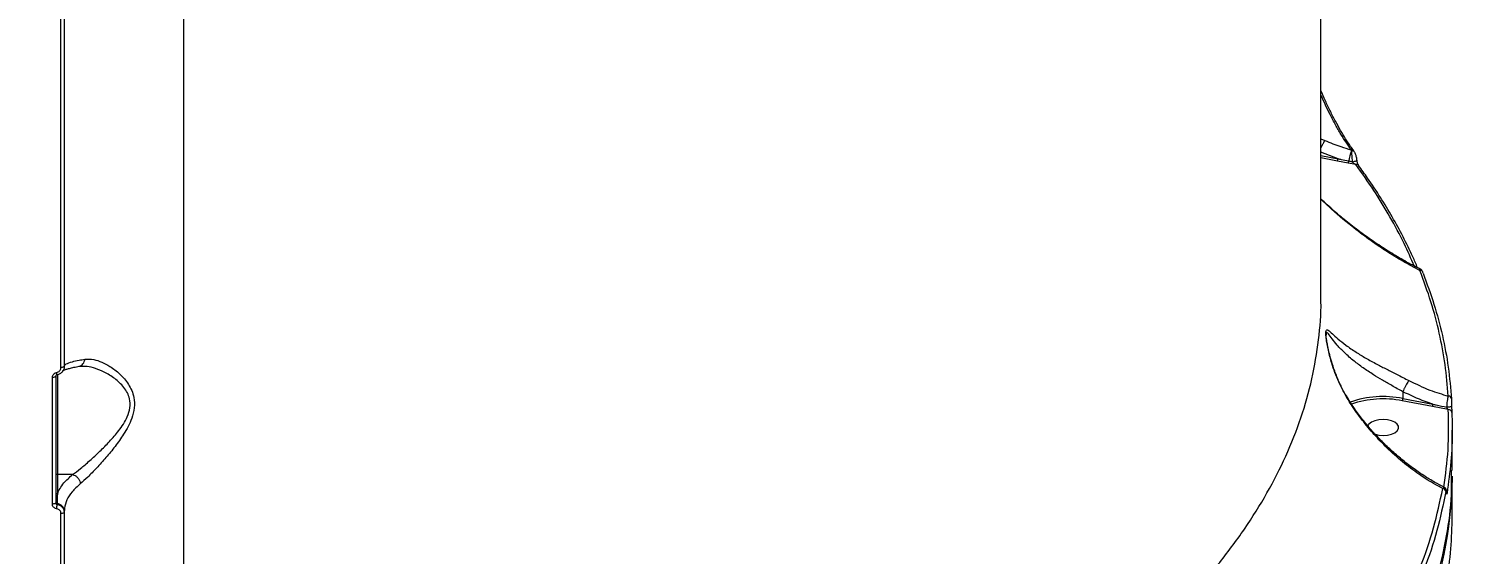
# Model space of a CAD drawing. Header units: millimetres. Extents: x -6104 to 7803, y -6013 to 4803.
# Drawn here: x 481.2 to 900.9, y -823.5 to -671.5 of the extents above; entities that cross this region are included whole.
import ezdxf

# ---------------------------------------------------------------- set-up
doc = ezdxf.new("R2010")
doc.units = ezdxf.units.MM
for name, color, linetype in [('DIKOM_ОБЪЕКТ', 7, 'Continuous'), ('DIKOM_РАЗМЕР_ЗОНА', 7, 'Continuous'), ('DIKOM_РАЗМЕР_ОБЪЕКТА', 7, 'Continuous')]:
    doc.layers.add(name, color=color, linetype=linetype)
doc.styles.add('style1', font='arial.ttf', dxfattribs={"width": 0.8})
doc.dimstyles.new('1-50', dxfattribs={"dimtxt": 300, "dimasz": 200, "dimexe": 100, "dimexo": 0, "dimgap": 100, "dimtad": 1, "dimtxsty": 'style1', "dimcen": 200, "dimclrd": 7, "dimclre": 7, "dimclrt": 7, "dimadec": 1, "dimazin": 2, "dimtfac": 1, "dimtmove": 0, "dimatfit": 2, "dimfxl": 0, "dimlwd": 25, "dimlwe": 18, "dimarcsym": 0})

# ---------------------------------------------------------------- blocks, each defined once
blk = doc.blocks.new('*D10')
at = {"layer": 'Defpoints', "color": 0, "transparency": 16777216}
for p in [(-4094.65, -224.49), (3111.63, -1726.03), (3111.63, -4948.58)]:
    blk.add_point(p, dxfattribs=at)
at = {"layer": 'DIKOM_РАЗМЕР_ОБЪЕКТА', "color": 7, "lineweight": 18, "transparency": 16777216}
for p, q in [((-4094.65, -224.49), (-4094.65, -5048.58)), ((3111.63, -1726.03), (3111.63, -5048.58))]:
    blk.add_line(p, q, dxfattribs=at)
at = {"layer": 'DIKOM_РАЗМЕР_ОБЪЕКТА', "color": 7, "lineweight": 25, "transparency": 16777216}
blk.add_line((-3894.65, -4948.58), (2911.63, -4948.58), dxfattribs=at)
at = {"layer": 'DIKOM_РАЗМЕР_ОБЪЕКТА', "color": 7, "transparency": 16777216}
for points in [[(-3894.65, -4915.24), (-3894.65, -4981.91), (-4094.65, -4948.58)], [(2911.63, -4915.24), (2911.63, -4981.91), (3111.63, -4948.58)]]:
    blk.add_solid(points, dxfattribs=at)
at = {"layer": 'DIKOM_РАЗМЕР_ОБЪЕКТА', "color": 7, "transparency": 16777216, "insert": (-134.24, -4695.4), "char_height": 300, "attachment_point": 5, "style": 'style1'}
blk.add_mtext('7200', dxfattribs=at)
blk = doc.blocks.new('*D12')
at = {"layer": 'Defpoints', "color": 0, "transparency": 16777216}
for p in [(-6103.62, -69.94), (4675.35, -1132.87), (4675.35, -5913.06)]:
    blk.add_point(p, dxfattribs=at)
at = {"layer": 'DIKOM_РАЗМЕР_ЗОНА', "color": 7, "lineweight": 18, "transparency": 16777216}
for p, q in [((-6103.62, -69.94), (-6103.62, -6013.06)), ((4675.35, -1132.87), (4675.35, -6013.06))]:
    blk.add_line(p, q, dxfattribs=at)
at = {"layer": 'DIKOM_РАЗМЕР_ЗОНА', "color": 7, "lineweight": 25, "transparency": 16777216}
blk.add_line((-5903.62, -5913.06), (4475.35, -5913.06), dxfattribs=at)
at = {"layer": 'DIKOM_РАЗМЕР_ЗОНА', "color": 7, "transparency": 16777216}
for points in [[(-5903.62, -5879.73), (-5903.62, -5946.4), (-6103.62, -5913.06)], [(4475.35, -5879.73), (4475.35, -5946.4), (4675.35, -5913.06)]]:
    blk.add_solid(points, dxfattribs=at)
at = {"layer": 'DIKOM_РАЗМЕР_ЗОНА', "color": 7, "transparency": 16777216, "insert": (271.51, -5659.89), "char_height": 300, "attachment_point": 5, "style": 'style1'}
blk.add_mtext('10800', dxfattribs=at)

msp = doc.modelspace()

# ---------------------------------------------------------------- linework, layer by layer
at = {"layer": 'DIKOM_ОБЪЕКТ', "color": 7, "linetype": 'Continuous', "lineweight": 15}
for p, q in [((855.419, -749.317), (855.419, -451.276)), ((525.922, -459.03), (525.922, -937.688)), ((490.46, -769.484), (490.46, -662.893)), ((491.419, -662.67), (491.419, -769.174)), ((855.419, -703.269), (856.552, -703.748)), ((860.353, -709.025), (855.419, -707.154)), ((855.419, -708.071), (860.353, -709.025)), ((860.177, -709.695), (855.419, -708.775)), ((864.284, -706.869), (864.197, -706.445)), ((863.276, -710.284), (860.177, -709.695)), ((865.532, -710.711), (863.276, -710.284)), ((865.846, -709.446), (865.846, -709.454)), ((488.919, -772.058), (488.919, -808.694)), ((489.419, -771.517), (489.419, -800.514)), ((487.954, -809.038), (487.954, -772.371)), ((887.68, -780.81), (878.951, -779.122)), ((879.127, -776.5), (879.127, -776.496)), ((879.127, -776.5), (879.127, -778.452)), ((879.127, -778.452), (887.856, -780.14)), ((892.302, -781.685), (887.68, -780.81)), ((893.419, -799.283), (893.419, -787.643)), ((489.419, -800.514), (489.419, -806.146)), ((493.824, -800.514), (489.419, -800.514)), ((893.419, -812.57), (893.419, -800.998)), ((489.336, -808.926), (489.336, -809.175)), ((490.46, -913.25), (490.46, -811.786)), ((491.419, -811.162), (491.419, -811.441)), ((491.419, -811.441), (491.419, -912.82))]:
    msp.add_line(p, q, dxfattribs=at)
at = {"layer": 'DIKOM_ОБЪЕКТ', "color": 7, "linetype": 'Continuous', "lineweight": 15, "flags": 128}
for points in [[(864.91, -706.716), (864.905, -706.71), (864.856, -706.653)], [(865.846, -709.454), (865.825, -709.539), (865.727, -709.642), (865.558, -709.735), (865.332, -709.809), (865.067, -709.86), (864.784, -709.882), (864.506, -709.873)], [(884.973, -742.178), (884.957, -742.021), (884.929, -741.925)], [(488.919, -772.058), (488.901, -772.118), (488.846, -772.175), (488.758, -772.229), (488.638, -772.276), (488.493, -772.315), (488.326, -772.344), (488.144, -772.363), (487.954, -772.371)], [(489.336, -771.597), (489.334, -771.6), (489.327, -771.576), (489.316, -771.524), (489.3, -771.446), (489.281, -771.344), (489.259, -771.221), (489.234, -771.081), (489.207, -770.928)], [(491.419, -769.174), (491.401, -769.233), (491.347, -769.29), (491.259, -769.342), (491.141, -769.389), (490.996, -769.428), (490.83, -769.457), (490.649, -769.476), (490.46, -769.484)], [(893.262, -780.603), (893.239, -780.694), (893.158, -780.781), (893.025, -780.858), (892.847, -780.921), (892.635, -780.966), (892.4, -780.991), (892.158, -780.993), (891.921, -780.973)], [(873.419, -784.537), (872.151, -784.631), (870.986, -784.905), (870.018, -785.337), (869.326, -785.892), (868.988, -786.451)], [(871.08, -788.834), (872.151, -789.078), (873.419, -789.172), (874.687, -789.078), (875.852, -788.804), (876.82, -788.372), (877.513, -787.817), (877.873, -787.184), (877.873, -786.525), (877.513, -785.892), (876.82, -785.337), (875.852, -784.905), (874.687, -784.631), (873.419, -784.537), (873.419, -784.537)], [(893.419, -800.998), (893.419, -801.256), (893.362, -804.58)], [(488.919, -808.694), (488.901, -808.76), (488.846, -808.823), (488.758, -808.882), (488.638, -808.933), (488.493, -808.976), (488.326, -809.008), (488.144, -809.029), (487.954, -809.038)], [(491.419, -811.441), (491.401, -811.507), (491.347, -811.57), (491.259, -811.629), (491.141, -811.68), (490.996, -811.723), (490.83, -811.756), (490.649, -811.778), (490.46, -811.786)]]:
    msp.add_lwpolyline(points, dxfattribs=at)
at = {"layer": 'DIKOM_ОБЪЕКТ', "color": 7, "linetype": 'Continuous', "lineweight": 15}
for centre, radius, start, end in [((859.042, -709.039), 1.311, 329.98635, 0.60892), ((871.502, -710.551), 8.103, 152.975, 173.70778), ((864.316, -707.217), 0.781, 46.25054, 98.72743), ((864.562, -707.569), 0.753, 36.20699, 111.72473), ((862.133, -709.635), 1.315, 330.4089, 358.76555), ((865.729, -711.472), 0.786, 40.30908, 104.52095), ((884.146, -742.264), 0.853, 23.4318, 94.81204), ((873.469, -807.801), 29.889, 79.08964, 108.73648), ((873.424, -806.988), 28.409, 78.78137, 108.82568), ((877.817, -778.467), 1.31, 329.97343, 0.62223), ((886.547, -780.155), 1.309, 329.95384, 0.62242), ((892.31, -778.68), 0.906, 4.16829, 91.32285), ((892.381, -782.605), 0.924, 4.64801, 94.92013), ((489.397, -800.036), 0.478, 182.9262, 272.65898), ((489.397, -805.669), 0.478, 182.9268, 272.65933), ((890.636, -805.521), 0.978, 4.6546, 87.18578), ((891.143, -805.851), 0.787, 0.51593, 27.70424), ((489.388, -808.46), 0.469, 182.32774, 263.63115), ((482.223, -809.06), 7.114, 349.03095, 359.07518), ((489.076, -811.257), 2.345, 2.33165, 83.63329), ((774.071, -800.004), 119.394, 335.70649, 356.38526), ((781.058, -812.539), 112.361, 350.33006, 359.98424)]:
    msp.add_arc(centre, radius, start, end, dxfattribs=at)
for points, knots in [([(864.87, -706.642), (864.582, -706.257), (863.823, -705.244), (862.556, -703.312), (861.088, -700.887), (859.61, -698.216), (858.141, -695.334), (856.737, -692.372), (855.843, -690.291), (855.419, -689.303)], [0, 0, 0, 0, 0.093349, 0.2458732, 0.3994997, 0.5536744, 0.7077405, 0.8611763, 1, 1, 1, 1]), ([(864.197, -706.445), (863.197, -705.017), (861.682, -702.854), (859.61, -699.233), (857.663, -695.589), (856.287, -692.531), (855.419, -690.604)], [0, 0, 0, 0, 0.3438898, 0.520977, 0.6980659, 1, 1, 1, 1]), ([(856.552, -703.748), (856.538, -703.767), (856.455, -703.875), (856.256, -704.174), (855.935, -704.751), (855.627, -705.378), (855.471, -705.761), (855.419, -705.887)], [0, 0, 0, 0, 0.0469287, 0.2629215, 0.5588496, 0.8547978, 1, 1, 1, 1]), ([(856.552, -703.748), (858.072, -704.38), (860.593, -705.429), (863.172, -706.156), (864.197, -706.445)], [0, 0, 0, 0, 0.6025859, 1, 1, 1, 1]), ([(860.353, -709.025), (860.665, -709.092), (861.695, -709.311), (862.728, -709.518), (863.448, -709.663)], [0, 0, 0, 0, 0.30299052, 1, 1, 1, 1]), ([(864.506, -709.873), (864.505, -709.705), (864.504, -709.296), (864.471, -708.543), (864.399, -707.642), (864.324, -707.14), (864.284, -706.869)], [0, 0, 0, 0, 0.16159915, 0.3913503, 0.67241579, 1, 1, 1, 1]), ([(865.156, -707.143), (865.082, -706.998), (864.985, -706.808), (864.865, -706.658), (864.837, -706.623)], [0, 0, 0, 0, 0.7669654, 1, 1, 1, 1]), ([(865.713, -708.609), (865.674, -708.443), (865.572, -708.01), (865.377, -707.509), (865.215, -707.223), (865.162, -707.129)], [0, 0, 0, 0, 0.2947705, 0.7690301, 1, 1, 1, 1]), ([(865.837, -709.447), (865.823, -709.231), (865.805, -708.948), (865.731, -708.675), (865.713, -708.609)], [0, 0, 0, 0, 0.7602553, 1, 1, 1, 1]), ([(863.448, -709.663), (863.76, -709.725), (864.113, -709.796), (864.466, -709.866), (864.506, -709.873)], [0, 0, 0, 0, 0.8864483, 1, 1, 1, 1]), ([(865.532, -710.711), (865.4, -710.646), (865.157, -710.526), (864.849, -710.307), (864.651, -710.121), (864.559, -709.995), (864.522, -709.925), (864.511, -709.89), (864.506, -709.873)], [0, 0, 0, 0, 0.3535132, 0.6499854, 0.8418608, 0.9245658, 0.9644385, 1, 1, 1, 1]), ([(882.485, -740.153), (881.519, -737.96), (879.41, -733.177), (875.473, -725.877), (870.86, -718.239), (867.308, -713.221), (865.532, -710.711)], [0, 0, 0, 0, 0.21945866, 0.47868806, 0.73934392, 1, 1, 1, 1]), ([(866.333, -710.967), (866.326, -710.957), (866.296, -710.919), (866.177, -710.711), (866.039, -710.378), (865.926, -709.992), (865.87, -709.696), (865.848, -709.518), (865.847, -709.458), (865.847, -709.454)], [0, 0, 0, 0, 0.0733796, 0.283887, 0.5543727, 0.7485531, 0.8872412, 0.9914605, 1, 1, 1, 1]), ([(883.389, -740.598), (882.938, -739.534), (881.665, -736.527), (879.231, -731.623), (876.123, -725.896), (872.69, -720.233), (869.432, -715.26), (867.19, -712.199), (866.301, -710.986)], [0, 0, 0, 0, 0.1055748, 0.2984184, 0.4907303, 0.6823423, 0.874104, 1, 1, 1, 1]), ([(884.142, -740.97), (883.541, -740.678), (881.514, -739.695), (878.049, -737.738), (873.735, -735.102), (869.386, -732.163), (865.196, -729.09), (861.14, -725.833), (857.921, -723.07), (856.03, -721.24), (855.419, -720.65)], [0, 0, 0, 0, 0.060817, 0.2048231, 0.3515996, 0.5011161, 0.6531945, 0.7885784, 0.9317277, 1, 1, 1, 1]), ([(884.075, -741.415), (882.416, -740.538), (879.097, -738.785), (874.134, -735.724), (869.195, -732.361), (863.662, -728.157), (859.053, -724.281), (856.163, -721.482), (855.419, -720.763)], [0, 0, 0, 0, 0.1683504, 0.33670747, 0.50757, 0.67842998, 0.91729784, 1, 1, 1, 1]), ([(884.075, -741.415), (884.085, -741.33), (884.118, -741.055), (884.15, -740.859), (884.159, -740.937), (884.16, -740.941)], [0, 0, 0, 0, 0.297426, 0.9657885, 1, 1, 1, 1]), ([(892.289, -777.774), (892.034, -774.734), (891.524, -768.653), (889.795, -759.543), (887.419, -750.449), (885.189, -744.426), (884.075, -741.415)], [0, 0, 0, 0, 0.2490999, 0.4982001, 0.7490997, 1, 1, 1, 1]), ([(884.917, -741.929), (884.893, -741.857), (884.818, -741.634), (884.665, -741.383), (884.439, -741.084), (884.224, -740.979), (884.151, -740.944)], [0, 0, 0, 0, 0.1818816, 0.5643132, 0.8511691, 1, 1, 1, 1]), ([(884.973, -742.178), (886.083, -745.174), (888.304, -751.166), (890.691, -760.257), (892.438, -769.408), (892.955, -775.546), (893.214, -778.614)], [0, 0, 0, 0, 0.2491003, 0.4981995, 0.7491001, 1, 1, 1, 1]), ([(534.974, -945.53), (541.914, -944.883), (555.799, -943.588), (576.32, -940.893), (596.735, -937.626), (616.95, -933.717), (636.891, -929.179), (656.12, -924.108), (674.587, -918.535), (692.261, -912.5), (709.429, -905.904), (726.009, -898.747), (741.928, -891.039), (756.839, -882.948), (770.714, -874.511), (783.55, -865.769), (795.551, -856.584), (806.639, -846.967), (816.753, -836.941), (825.677, -826.722), (833.406, -816.346), (839.962, -805.857), (845.45, -795.087), (849.794, -784.063), (852.995, -772.817), (854.825, -761.585), (855.573, -753.721), (855.381, -749.647), (855.363, -749.267)], [0, 0, 0, 0, 0.0392428, 0.0785158, 0.1177586, 0.1581422, 0.1985587, 0.2389422, 0.2781872, 0.3174625, 0.3567076, 0.3970914, 0.4375084, 0.4778924, 0.5171659, 0.5564697, 0.5957433, 0.6361545, 0.6765986, 0.71701, 0.7563481, 0.7957166, 0.8350548, 0.8755303, 0.9160387, 0.9565143, 0.9959507, 1, 1, 1, 1]), ([(863.258, -778.792), (862.308, -777.092), (860.407, -773.693), (858.659, -768.815), (857.673, -765.103), (857.181, -762.652), (856.923, -760.961), (856.806, -759.587), (856.864, -758.713), (857.114, -758.49), (857.664, -758.772), (858.641, -759.673), (860.316, -761.243), (862.566, -763.027), (865.309, -764.921), (868.357, -766.755), (871.365, -768.409), (874.437, -769.995), (877.579, -771.57), (879.738, -772.68), (880.887, -773.271)], [0, 0, 0, 0, 0.0873345, 0.1746821, 0.2336202, 0.2639485, 0.2941265, 0.3212121, 0.3485685, 0.3826727, 0.4154309, 0.4851397, 0.5550412, 0.6342224, 0.7133287, 0.7769224, 0.8404218, 0.8913062, 0.9421353, 1, 1, 1, 1]), ([(879.127, -776.496), (879.127, -776.496), (878.051, -775.948), (876.054, -774.767), (873.162, -773.146), (870.328, -771.428), (867.56, -769.591), (864.751, -767.488), (862.223, -765.263), (860.152, -763.104), (858.607, -761.149), (857.699, -759.909), (857.19, -759.37), (856.956, -759.349), (856.932, -759.847), (856.922, -760.037)], [0, 0, 0, 0, 0.0000217, 0.0837978, 0.1591936, 0.2346783, 0.3306571, 0.4267645, 0.5470368, 0.6674051, 0.7721287, 0.8765544, 0.9237869, 0.9710051, 1, 1, 1, 1]), ([(863.391, -778.714), (862.973, -778.038), (861.979, -776.429), (860.653, -773.698), (859.416, -770.679), (858.472, -767.839), (857.821, -765.444), (857.407, -763.585), (857.149, -762.178), (857, -761.136), (856.931, -760.459), (856.918, -760.083), (856.919, -760.039), (856.919, -760.036)], [0, 0, 0, 0, 0.1119242, 0.2660861, 0.4274682, 0.5737435, 0.6914161, 0.7848141, 0.854512, 0.91203, 0.9596426, 0.9978658, 1, 1, 1, 1]), ([(491.419, -769.102), (491.529, -768.886), (491.752, -768.449), (493.409, -767.873), (495.389, -767.424), (496.788, -767.195), (497.358, -767.101)], [0, 0, 0, 0, 0.307256, 0.6233145, 0.8463484, 1, 1, 1, 1]), ([(495.675, -769.114), (495.765, -769.106), (496.094, -769.077), (496.594, -768.738), (497.083, -768.147), (497.281, -767.59), (497.343, -767.234), (497.353, -767.147), (497.358, -767.101)], [0, 0, 0, 0, 0.1019083, 0.3726224, 0.6433623, 0.914085, 0.954457, 1, 1, 1, 1]), ([(497.358, -767.101), (498.211, -767.078), (499.763, -767.036), (502.27, -767.882), (504.823, -769.223), (507.545, -771.267), (509.692, -773.73), (510.99, -776.135), (511.707, -778.392), (511.819, -781.169), (511.087, -784.045), (509.941, -786.585), (508.329, -789.338), (506.147, -792.395), (503.443, -795.67), (500.751, -798.669), (498.186, -801.302), (496.742, -802.565), (496.039, -803.181)], [0, 0, 0, 0, 0.0785485, 0.1430586, 0.207602, 0.2872143, 0.3665485, 0.4057521, 0.4448508, 0.4974438, 0.5496903, 0.5922701, 0.6349372, 0.7072956, 0.7797294, 0.8544844, 0.9291411, 1, 1, 1, 1]), ([(487.954, -772.371), (487.955, -772.334), (487.96, -772.134), (488.053, -771.778), (488.328, -771.369), (488.724, -771.057), (489.046, -770.971), (489.207, -770.928)], [0, 0, 0, 0, 0.0557653, 0.2968079, 0.5326426, 0.766228, 1, 1, 1, 1]), ([(489.336, -771.597), (489.282, -771.611), (489.172, -771.64), (489.041, -771.742), (488.951, -771.873), (488.921, -771.984), (488.92, -772.046), (488.919, -772.058)], [0, 0, 0, 0, 0.2178718, 0.4435356, 0.6835546, 0.9397586, 1, 1, 1, 1]), ([(489.207, -770.928), (489.368, -770.885), (489.69, -770.799), (490.086, -770.487), (490.361, -770.076), (490.454, -769.72), (490.459, -769.521), (490.46, -769.484)], [0, 0, 0, 0, 0.2340573, 0.4679545, 0.7039667, 0.9448646, 1, 1, 1, 1]), ([(491.419, -769.174), (491.418, -769.236), (491.41, -769.571), (491.254, -770.17), (490.797, -770.858), (490.139, -771.382), (489.604, -771.525), (489.336, -771.597)], [0, 0, 0, 0, 0.0547573, 0.2944123, 0.5301223, 0.7646832, 1, 1, 1, 1]), ([(490.906, -770.446), (490.923, -770.435), (490.959, -770.409), (491.308, -770.238), (491.93, -770.01), (492.888, -769.732), (494.12, -769.439), (495.169, -769.246), (495.68, -769.152)], [0, 0, 0, 0, 0.119945, 0.2662789, 0.4332219, 0.6173926, 0.8136027, 1, 1, 1, 1]), ([(493.831, -800.515), (493.831, -800.515), (494.54, -800.017), (496.127, -798.788), (498.812, -796.487), (501.66, -793.85), (504.523, -790.962), (506.84, -788.309), (508.573, -785.877), (509.794, -783.679), (510.595, -781.146), (510.472, -778.72), (509.726, -776.798), (509.054, -775.777), (507.895, -774.296), (506.013, -772.582), (503.164, -770.853), (500.451, -769.752), (498.245, -769.14), (496.999, -769.178), (496.508, -769.193)], [0, 0, 0, 0, 0.0000337, 0.0750681, 0.1536146, 0.2343948, 0.3097457, 0.3867497, 0.4294487, 0.4730881, 0.5239229, 0.5743924, 0.611299, 0.6498592, 0.6518319, 0.7329421, 0.8174228, 0.885587, 0.9549216, 1, 1, 1, 1]), ([(495.69, -769.155), (495.914, -769.104), (496.154, -769.049), (496.472, -769.081), (496.493, -769.083)], [0, 0, 0, 0, 0.932739, 1, 1, 1, 1]), ([(880.887, -773.271), (880.873, -773.288), (880.782, -773.404), (880.564, -773.719), (880.2, -774.323), (879.802, -775.055), (879.419, -775.824), (879.225, -776.272), (879.127, -776.496)], [0, 0, 0, 0, 0.0318869, 0.2096796, 0.4072688, 0.6048467, 0.8024243, 1, 1, 1, 1]), ([(880.887, -773.271), (882.898, -774.257), (886.625, -776.085), (890.503, -777.241), (892.289, -777.774)], [0, 0, 0, 0, 0.5395105, 1, 1, 1, 1]), ([(863.258, -778.792), (863.272, -778.784), (863.354, -778.734), (863.365, -778.729), (863.374, -778.725)], [0, 0, 0, 0, 0.17276478, 1, 1, 1, 1]), ([(890.684, -804.543), (890.211, -804.296), (888.099, -803.19), (884.367, -800.895), (879.582, -797.362), (875.201, -793.513), (871.255, -789.469), (867.755, -785.326), (865.111, -781.714), (863.693, -779.477), (863.258, -778.792)], [0, 0, 0, 0, 0.0465652, 0.207884, 0.3696724, 0.5309383, 0.6671825, 0.8037644, 0.9398794, 1, 1, 1, 1]), ([(891.167, -804.209), (890.249, -803.74), (888.243, -802.715), (885.166, -800.825), (881.952, -798.611), (878.788, -796.152), (875.721, -793.487), (872.792, -790.647), (870.04, -787.678), (867.494, -784.604), (865.263, -781.627), (863.973, -779.621), (863.39, -778.714)], [0, 0, 0, 0, 0.0894449, 0.1955039, 0.3020055, 0.4088151, 0.5157563, 0.620434, 0.7230295, 0.8229926, 0.9200356, 1, 1, 1, 1]), ([(887.856, -780.14), (887.092, -779.884), (884.128, -778.887), (881.257, -777.517), (879.127, -776.5)], [0, 0, 0, 0, 0.2578209, 1, 1, 1, 1]), ([(887.856, -780.14), (888.168, -780.207), (889.521, -780.495), (890.878, -780.765), (891.921, -780.973)], [0, 0, 0, 0, 0.2307457, 1, 1, 1, 1]), ([(891.921, -780.973), (891.936, -780.691), (891.967, -780.108), (892.058, -779.179), (892.172, -778.332), (892.25, -777.959), (892.289, -777.774)], [0, 0, 0, 0, 0.2380058, 0.4906768, 0.7462854, 1, 1, 1, 1]), ([(893.214, -778.614), (893.22, -778.733), (893.232, -778.971), (893.247, -779.497), (893.258, -780.07), (893.261, -780.43), (893.262, -780.603)], [0, 0, 0, 0, 0.2583546, 0.5167511, 0.767809, 1, 1, 1, 1]), ([(893.262, -780.603), (893.263, -780.772), (893.265, -781.12), (893.275, -781.676), (893.288, -782.185), (893.297, -782.415), (893.302, -782.53)], [0, 0, 0, 0, 0.233865, 0.4824892, 0.7413273, 1, 1, 1, 1]), ([(891.024, -804.133), (891.515, -800.537), (892.537, -793.064), (892.382, -785.572), (892.302, -781.685)], [0, 0, 0, 0, 0.4811611, 1, 1, 1, 1]), ([(892.302, -781.685), (892.257, -781.639), (892.169, -781.549), (892.05, -781.364), (891.969, -781.182), (891.932, -781.048), (891.924, -780.99), (891.921, -780.973)], [0, 0, 0, 0, 0.2917382, 0.5672477, 0.8036355, 0.9441098, 1, 1, 1, 1]), ([(893.302, -782.53), (893.317, -782.873), (893.39, -784.59), (893.469, -789.334), (893.204, -796.771), (892.355, -802.818), (891.93, -805.844)], [0, 0, 0, 0, 0.044141, 0.2207131, 0.6100123, 1, 1, 1, 1]), ([(489.419, -806.146), (489.654, -805.605), (490.126, -804.516), (491.475, -802.608), (492.932, -801.31), (493.824, -800.514)], [0, 0, 0, 0, 0.2774658, 0.5572973, 1, 1, 1, 1]), ([(493.824, -800.514), (493.826, -800.514), (493.828, -800.514), (493.83, -800.515), (493.831, -800.515)], [0, 0, 0, 0, 0.69488208, 1, 1, 1, 1]), ([(493.831, -800.515), (494.08, -800.596), (494.577, -800.758), (495.239, -801.296), (495.742, -801.983), (495.968, -802.602), (496.029, -803.001), (496.037, -803.138), (496.039, -803.181)], [0, 0, 0, 0, 0.2204834, 0.4409726, 0.6614575, 0.8819523, 0.9635567, 1, 1, 1, 1]), ([(882.902, -847.025), (883.676, -845.349), (886.244, -839.787), (889.289, -830.188), (891.985, -818.281), (893.338, -807.93), (893.275, -801.564), (893.251, -799.193)], [0, 0, 0, 0, 0.1071166, 0.3555395, 0.6041534, 0.852576, 1, 1, 1, 1]), ([(496.039, -803.181), (495.197, -803.939), (493.545, -805.428), (492.064, -807.825), (491.472, -809.742), (491.43, -810.863), (491.419, -811.162)], [0, 0, 0, 0, 0.3028904, 0.594458, 0.8920272, 1, 1, 1, 1]), ([(873.202, -849.275), (875.301, -845.644), (879.499, -838.383), (884.374, -827.25), (888.277, -815.972), (889.882, -808.353), (890.684, -804.543)], [0, 0, 0, 0, 0.2485966, 0.4971936, 0.748597, 1, 1, 1, 1]), ([(891.611, -805.441), (890.805, -809.215), (889.193, -816.762), (886.159, -826.063), (883.651, -831.538), (882.836, -833.318)], [0, 0, 0, 0, 0.4029375, 0.8058745, 1, 1, 1, 1]), ([(890.684, -804.543), (890.748, -804.455), (890.895, -804.251), (891.061, -804.145), (891.138, -804.213), (891.156, -804.228)], [0, 0, 0, 0, 0.3685526, 0.8539555, 1, 1, 1, 1]), ([(891.775, -805.578), (891.775, -805.574), (891.775, -805.397), (891.758, -805.172), (891.72, -804.904), (891.614, -804.626), (891.44, -804.397), (891.277, -804.241), (891.166, -804.209), (891.162, -804.208)], [0, 0, 0, 0, 0.0071467, 0.3100055, 0.5383547, 0.6699217, 0.8211829, 0.9951345, 1, 1, 1, 1]), ([(891.771, -805.638), (891.768, -805.533), (891.761, -805.323), (891.734, -805.162), (891.698, -805.125), (891.655, -805.223), (891.625, -805.375), (891.611, -805.441)], [0, 0, 0, 0, 0.1889288, 0.3774432, 0.5791763, 0.816438, 1, 1, 1, 1]), ([(891.93, -805.844), (891.918, -805.913), (891.888, -806.073), (891.846, -806.173), (891.809, -806.131), (891.782, -805.963), (891.775, -805.747), (891.771, -805.638)], [0, 0, 0, 0, 0.1825316, 0.4237945, 0.6274778, 0.8134379, 1, 1, 1, 1]), ([(891.789, -805.848), (891.788, -805.844), (891.786, -805.833), (891.779, -805.736), (891.774, -805.612), (891.774, -805.507), (891.774, -805.483)], [0, 0, 0, 0, 0.2066813, 0.5063322, 0.8915605, 1, 1, 1, 1]), ([(489.207, -810.413), (489.18, -810.409), (488.989, -810.379), (488.645, -810.25), (488.263, -809.935), (488.004, -809.515), (487.97, -809.197), (487.954, -809.038)], [0, 0, 0, 0, 0.0385755, 0.2781067, 0.5183743, 0.7592245, 1, 1, 1, 1]), ([(488.919, -808.694), (488.925, -808.751), (488.936, -808.864), (489.022, -809.012), (489.149, -809.122), (489.264, -809.164), (489.327, -809.173), (489.336, -809.175)], [0, 0, 0, 0, 0.2442534, 0.4859195, 0.7246637, 0.9618056, 1, 1, 1, 1]), ([(489.419, -806.146), (489.411, -806.288), (489.371, -806.993), (489.34, -807.934), (489.337, -808.712), (489.336, -808.926)], [0, 0, 0, 0, 0.15330362, 0.76658182, 1, 1, 1, 1]), ([(489.336, -809.175), (489.38, -809.182), (489.699, -809.234), (490.27, -809.449), (490.905, -809.968), (491.336, -810.659), (491.392, -811.18), (491.419, -811.441)], [0, 0, 0, 0, 0.0387974, 0.2783721, 0.5186388, 0.7594351, 1, 1, 1, 1]), ([(490.46, -811.786), (490.443, -811.628), (490.41, -811.311), (490.15, -810.891), (489.769, -810.577), (489.425, -810.448), (489.234, -810.418), (489.207, -810.413)], [0, 0, 0, 0, 0.2406725, 0.481438, 0.7216428, 0.961214, 1, 1, 1, 1])]:
    msp.add_open_spline(points, degree=3, knots=knots, dxfattribs=at)

# ---------------------------------------------------------------- dimensions: what is measured, and where the dimension line sits
at = {"layer": 'DIKOM_РАЗМЕР_ЗОНА'}
dim = msp.add_linear_dim(base=(4675.352, -5913.064), p1=(-6103.623, -69.942), p2=(4675.352, -1132.872), text='10800', dimstyle='1-50', dxfattribs=at)
dim.commit()
dim.dimension.update_dxf_attribs({"geometry": '*D12', "text_midpoint": (271.508, -5913.064), "dimtype": 160})
at = {"layer": 'DIKOM_РАЗМЕР_ОБЪЕКТА'}
dim = msp.add_linear_dim(base=(3111.629, -4948.576), p1=(-4094.654, -224.488), p2=(3111.629, -1726.033), text='7200', dimstyle='1-50', dxfattribs=at)
dim.commit()
dim.dimension.update_dxf_attribs({"geometry": '*D10', "text_midpoint": (-134.242, -4948.576), "dimtype": 160})

doc.saveas('drawing.dxf')
